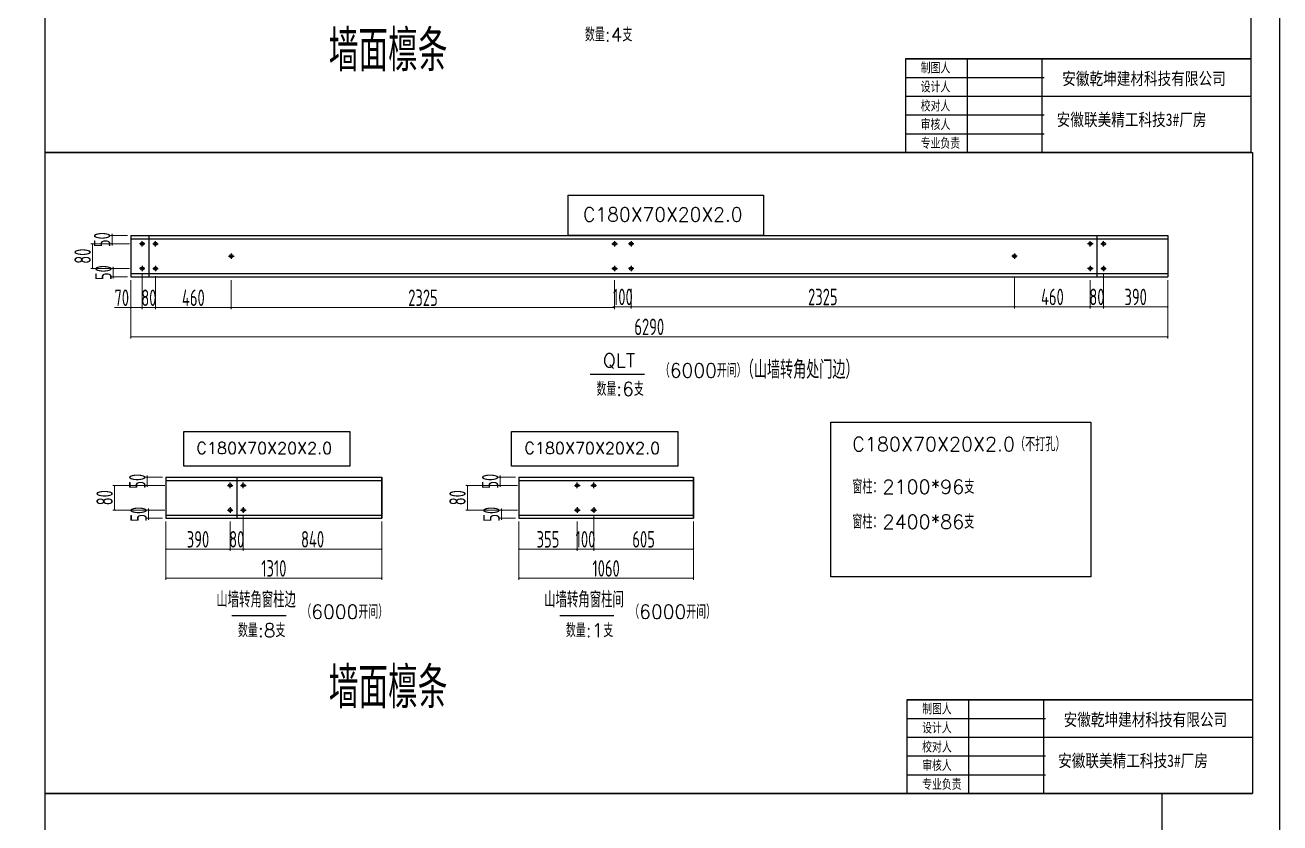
# Model space of a CAD drawing. Header units: millimetres. Extents: x 1471994 to 4527627, y -5186613 to -1927582.
# Drawn here: x 1522876 to 1530486, y -2020931 to -2016096 of the extents above; entities that cross this region are included whole.
import ezdxf

# ---------------------------------------------------------------- set-up
doc = ezdxf.new("R2010")
doc.units = ezdxf.units.MM
doc.header["$LTSCALE"] = 1000
doc.header["$PDMODE"] = 34
doc.linetypes.add('CENTER', pattern=[50.8, 31.75, -6.35, 6.35, -6.35])
doc.layers.add('轴线层', color=1, linetype='CENTER', lineweight=15)
doc.styles.add('hz', font='gbenor.shx', dxfattribs={"width": 0.75, "height": 100, "bigfont": 'gbcbig.shx'})
doc.styles.get("Standard").update_dxf_attribs({"font": 'txt', "bigfont": 'gbcbig.shx'})
doc.styles.add('图框', font='')
doc.styles.get('图框').set_extended_font_data('SimSun')
doc.dimstyles.new('连接板标注3', dxfattribs={"dimscale": 100, "dimtxt": 0.8, "dimasz": 0.1, "dimexe": 0.1, "dimexo": 0.2, "dimgap": 0.1, "dimtad": 1, "dimtoh": 1, "dimdec": 0, "dimdsep": 46, "dimtxsty": 'hz', "dimblk": 'ARCHTICK', "dimcen": 3, "dimclrd": 7, "dimclre": 7, "dimclrt": 3, "dimadec": 0, "dimazin": 0, "dimtfac": 1, "dimtdec": 0, "dimtix": 1, "dimtmove": 0, "dimatfit": 3, "dimldrblk": 'ARCHTICK', "dimfxl": 0.1, "dimlwd": 13, "dimlwe": 13, "dimarcsym": 0})

# ---------------------------------------------------------------- blocks, each defined once
blk = doc.blocks.new('_ArchTick')
at = {"color": 0, "linetype": 'ByBlock', "const_width": 0.15}
blk.add_lwpolyline([(-0.5, -0.5), (0.5, 0.5)], dxfattribs=at)
blk = doc.blocks.new('*D1720')
at = {"color": 7, "lineweight": 13}
for p, q in [((1523729.5, -2019105.2), (1523729.5, -2019282.4)), ((1524119.5, -2019105.2), (1524119.5, -2019282.4)), ((1524119.5, -2019272.4), (1523729.5, -2019272.4))]:
    blk.add_line(p, q, dxfattribs=at)
at = {"layer": 'Defpoints', "color": 0}
for p in [(1523729.5, -2019085.2), (1524119.5, -2019085.2), (1523729.5, -2019272.4)]:
    blk.add_point(p, dxfattribs=at)
at = {"color": 7, "lineweight": 13, "xscale": 10, "yscale": 10, "zscale": 10, "rotation": 180}
blk.add_blockref('_ArchTick', (1523729.5, -2019272.4), dxfattribs=at)
at = {"color": 7, "lineweight": 13, "xscale": 10, "yscale": 10, "zscale": 10}
blk.add_blockref('_ArchTick', (1524119.5, -2019272.4), dxfattribs=at)
at = {"color": 3, "insert": (1523924.5, -2019212.4), "char_height": 100, "attachment_point": 5, "style": 'hz'}
blk.add_mtext('390', dxfattribs=at)
blk = doc.blocks.new('*D1721')
at = {"color": 7, "lineweight": 13}
for p, q in [((1524199.5, -2019091.9), (1524199.5, -2019282.4)), ((1525039.5, -2019125.2), (1525039.5, -2019282.4)), ((1524199.5, -2019272.4), (1525039.5, -2019272.4))]:
    blk.add_line(p, q, dxfattribs=at)
at = {"layer": 'Defpoints', "color": 0}
for p in [(1524199.5, -2019071.9), (1525039.5, -2019105.2), (1525039.5, -2019272.4)]:
    blk.add_point(p, dxfattribs=at)
at = {"color": 7, "lineweight": 13, "xscale": 10, "yscale": 10, "zscale": 10, "rotation": 180}
blk.add_blockref('_ArchTick', (1524199.5, -2019272.4), dxfattribs=at)
at = {"color": 7, "lineweight": 13, "xscale": 10, "yscale": 10, "zscale": 10}
blk.add_blockref('_ArchTick', (1525039.5, -2019272.4), dxfattribs=at)
at = {"color": 3, "insert": (1524619.5, -2019212.4), "char_height": 100, "attachment_point": 5, "style": 'hz'}
blk.add_mtext('840', dxfattribs=at)
blk = doc.blocks.new('*D1722')
at = {"color": 7, "lineweight": 13}
for p, q in [((1523729.5, -2019105.2), (1523729.5, -2019458.7)), ((1525039.5, -2019105.2), (1525039.5, -2019458.7)), ((1523729.5, -2019448.7), (1525039.5, -2019448.7))]:
    blk.add_line(p, q, dxfattribs=at)
at = {"layer": 'Defpoints', "color": 0}
for p in [(1523729.5, -2019085.2), (1525039.5, -2019085.2), (1525039.5, -2019448.7)]:
    blk.add_point(p, dxfattribs=at)
at = {"color": 7, "lineweight": 13, "xscale": 10, "yscale": 10, "zscale": 10, "rotation": 180}
blk.add_blockref('_ArchTick', (1523729.5, -2019448.7), dxfattribs=at)
at = {"color": 7, "lineweight": 13, "xscale": 10, "yscale": 10, "zscale": 10}
blk.add_blockref('_ArchTick', (1525039.5, -2019448.7), dxfattribs=at)
at = {"color": 3, "insert": (1524384.5, -2019388.7), "char_height": 100, "attachment_point": 5, "style": 'hz'}
blk.add_mtext('1310', dxfattribs=at)
blk = doc.blocks.new('*D1723')
at = {"color": 7, "lineweight": 13}
for p, q in [((1523616.2, -2018835.2), (1523616.2, -2018825.2)), ((1523709.5, -2018835.2), (1523606.2, -2018835.2)), ((1523722.8, -2018885.2), (1523606.2, -2018885.2)), ((1523616.2, -2018835.2), (1523616.2, -2018885.2)), ((1523616.2, -2018885.2), (1523616.2, -2018895.2))]:
    blk.add_line(p, q, dxfattribs=at)
at = {"layer": 'Defpoints', "color": 0}
for p in [(1523616.2, -2018885.2), (1523729.5, -2018835.2), (1523742.8, -2018885.2)]:
    blk.add_point(p, dxfattribs=at)
at = {"color": 7, "lineweight": 13, "xscale": 10, "yscale": 10, "zscale": 10}
for p, rotation in [((1523616.2, -2018835.2), 270), ((1523616.2, -2018885.2), 90)]:
    blk.add_blockref('_ArchTick', p, dxfattribs=dict(at, rotation=rotation))
at = {"color": 3, "insert": (1523556.2, -2018860.2), "char_height": 100, "attachment_point": 5, "rotation": 90, "style": 'hz'}
blk.add_mtext('50', dxfattribs=at)
blk = doc.blocks.new('*D1724')
at = {"color": 7, "lineweight": 13}
for p, q in [((1523722.8, -2018885.2), (1523408.1, -2018885.2)), ((1523418.1, -2018885.2), (1523418.1, -2019035.2)), ((1523722.8, -2019035.2), (1523408.1, -2019035.2))]:
    blk.add_line(p, q, dxfattribs=at)
at = {"layer": 'Defpoints', "color": 0}
for p in [(1523742.8, -2018885.2), (1523418.1, -2019035.2), (1523742.8, -2019035.2)]:
    blk.add_point(p, dxfattribs=at)
at = {"color": 7, "lineweight": 13, "xscale": 10, "yscale": 10, "zscale": 10}
for p, rotation in [((1523418.1, -2018885.2), 90), ((1523418.1, -2019035.2), 270)]:
    blk.add_blockref('_ArchTick', p, dxfattribs=dict(at, rotation=rotation))
at = {"color": 3, "insert": (1523358.1, -2018960.2), "char_height": 100, "attachment_point": 5, "rotation": 90, "style": 'hz'}
blk.add_mtext('80', dxfattribs=at)
blk = doc.blocks.new('*D1725')
at = {"color": 7, "lineweight": 13}
for p, q in [((1523722.8, -2019035.2), (1523614.2, -2019035.2)), ((1523624.2, -2019035.2), (1523624.2, -2019025.2)), ((1523624.2, -2019035.2), (1523624.2, -2019085.2)), ((1523709.5, -2019085.2), (1523614.2, -2019085.2)), ((1523624.2, -2019085.2), (1523624.2, -2019095.2))]:
    blk.add_line(p, q, dxfattribs=at)
at = {"layer": 'Defpoints', "color": 0}
for p in [(1523742.8, -2019035.2), (1523624.2, -2019085.2), (1523729.5, -2019085.2)]:
    blk.add_point(p, dxfattribs=at)
at = {"color": 7, "lineweight": 13, "xscale": 10, "yscale": 10, "zscale": 10}
for p, rotation in [((1523624.2, -2019035.2), 270), ((1523624.2, -2019085.2), 90)]:
    blk.add_blockref('_ArchTick', p, dxfattribs=dict(at, rotation=rotation))
at = {"color": 3, "insert": (1523564.2, -2019060.2), "char_height": 100, "attachment_point": 5, "rotation": 90, "style": 'hz'}
blk.add_mtext('50', dxfattribs=at)
blk = doc.blocks.new('*D1726')
at = {"color": 7, "lineweight": 13}
for p, q in [((1524119.5, -2019105.2), (1524119.5, -2019282.4)), ((1524199.5, -2019071.9), (1524199.5, -2019282.4)), ((1524199.5, -2019272.4), (1524119.5, -2019272.4))]:
    blk.add_line(p, q, dxfattribs=at)
at = {"layer": 'Defpoints', "color": 0}
for p in [(1524199.5, -2019051.9), (1524119.5, -2019085.2), (1524119.5, -2019272.4)]:
    blk.add_point(p, dxfattribs=at)
at = {"color": 7, "lineweight": 13, "xscale": 10, "yscale": 10, "zscale": 10, "rotation": 180}
blk.add_blockref('_ArchTick', (1524119.5, -2019272.4), dxfattribs=at)
at = {"color": 7, "lineweight": 13, "xscale": 10, "yscale": 10, "zscale": 10}
blk.add_blockref('_ArchTick', (1524199.5, -2019272.4), dxfattribs=at)
at = {"color": 3, "insert": (1524159.5, -2019212.4), "char_height": 100, "attachment_point": 5, "style": 'hz'}
blk.add_mtext('80', dxfattribs=at)
blk = doc.blocks.new('*D1727')
at = {"color": 7, "lineweight": 13}
for p, q in [((1523586.4, -2017607.8), (1523586.4, -2017818.3)), ((1523666.4, -2017617.8), (1523666.4, -2017818.3)), ((1523666.4, -2017808.3), (1523586.4, -2017808.3))]:
    blk.add_line(p, q, dxfattribs=at)
at = {"layer": 'Defpoints', "color": 0}
for p in [(1523586.4, -2017587.8), (1523666.4, -2017597.8), (1523586.4, -2017808.3)]:
    blk.add_point(p, dxfattribs=at)
at = {"color": 7, "lineweight": 13, "xscale": 10, "yscale": 10, "zscale": 10, "rotation": 180}
blk.add_blockref('_ArchTick', (1523586.4, -2017808.3), dxfattribs=at)
at = {"color": 7, "lineweight": 13, "xscale": 10, "yscale": 10, "zscale": 10}
blk.add_blockref('_ArchTick', (1523666.4, -2017808.3), dxfattribs=at)
at = {"color": 3, "insert": (1523626.4, -2017748.3), "char_height": 100, "attachment_point": 5, "style": 'hz'}
blk.add_mtext('80', dxfattribs=at)
blk = doc.blocks.new('*D1728')
at = {"color": 7, "lineweight": 13}
for p, q in [((1524126.4, -2017661.1), (1524126.4, -2017818.3)), ((1526451.4, -2017681.1), (1526451.4, -2017818.3)), ((1524126.4, -2017808.3), (1526451.4, -2017808.3))]:
    blk.add_line(p, q, dxfattribs=at)
at = {"layer": 'Defpoints', "color": 0}
for p in [(1524126.4, -2017641.1), (1526451.4, -2017661.1), (1526451.4, -2017808.3)]:
    blk.add_point(p, dxfattribs=at)
at = {"color": 7, "lineweight": 13, "xscale": 10, "yscale": 10, "zscale": 10, "rotation": 180}
blk.add_blockref('_ArchTick', (1524126.4, -2017808.3), dxfattribs=at)
at = {"color": 7, "lineweight": 13, "xscale": 10, "yscale": 10, "zscale": 10}
blk.add_blockref('_ArchTick', (1526451.4, -2017808.3), dxfattribs=at)
at = {"color": 3, "insert": (1525288.9, -2017748.3), "char_height": 100, "attachment_point": 5, "style": 'hz'}
blk.add_mtext('2325', dxfattribs=at)
blk = doc.blocks.new('*D1729')
at = {"color": 7, "lineweight": 13}
for p, q in [((1528876.4, -2017641.1), (1528876.4, -2017813.3)), ((1526551.4, -2017693.3), (1526551.4, -2017813.3)), ((1528876.4, -2017803.3), (1526551.4, -2017803.3))]:
    blk.add_line(p, q, dxfattribs=at)
at = {"layer": 'Defpoints', "color": 0}
for p in [(1526551.4, -2017673.3), (1528876.4, -2017621.1), (1526551.4, -2017803.3)]:
    blk.add_point(p, dxfattribs=at)
at = {"color": 7, "lineweight": 13, "xscale": 10, "yscale": 10, "zscale": 10, "rotation": 180}
blk.add_blockref('_ArchTick', (1526551.4, -2017803.3), dxfattribs=at)
at = {"color": 7, "lineweight": 13, "xscale": 10, "yscale": 10, "zscale": 10}
blk.add_blockref('_ArchTick', (1528876.4, -2017803.3), dxfattribs=at)
at = {"color": 3, "insert": (1527713.9, -2017743.3), "char_height": 100, "attachment_point": 5, "style": 'hz'}
blk.add_mtext('2325', dxfattribs=at)
blk = doc.blocks.new('*D1730')
at = {"color": 7, "lineweight": 13}
for p, q in [((1523516.4, -2017641.1), (1523516.4, -2017994.6)), ((1529806.4, -2017641.1), (1529806.4, -2017994.6)), ((1523516.4, -2017984.6), (1529806.4, -2017984.6))]:
    blk.add_line(p, q, dxfattribs=at)
at = {"layer": 'Defpoints', "color": 0}
for p in [(1523516.4, -2017621.1), (1529806.4, -2017621.1), (1529806.4, -2017984.6)]:
    blk.add_point(p, dxfattribs=at)
at = {"color": 7, "lineweight": 13, "xscale": 10, "yscale": 10, "zscale": 10, "rotation": 180}
blk.add_blockref('_ArchTick', (1523516.4, -2017984.6), dxfattribs=at)
at = {"color": 7, "lineweight": 13, "xscale": 10, "yscale": 10, "zscale": 10}
blk.add_blockref('_ArchTick', (1529806.4, -2017984.6), dxfattribs=at)
at = {"color": 3, "insert": (1526661.4, -2017924.6), "char_height": 100, "attachment_point": 5, "style": 'hz'}
blk.add_mtext('6290', dxfattribs=at)
blk = doc.blocks.new('*D1731')
at = {"color": 7, "lineweight": 13}
for p, q in [((1529416.4, -2017607.8), (1529416.4, -2017813.3)), ((1529336.4, -2017641.1), (1529336.4, -2017813.3)), ((1529416.4, -2017803.3), (1529336.4, -2017803.3))]:
    blk.add_line(p, q, dxfattribs=at)
at = {"layer": 'Defpoints', "color": 0}
for p in [(1529416.4, -2017587.8), (1529336.4, -2017621.1), (1529336.4, -2017803.3)]:
    blk.add_point(p, dxfattribs=at)
at = {"color": 7, "lineweight": 13, "xscale": 10, "yscale": 10, "zscale": 10, "rotation": 180}
blk.add_blockref('_ArchTick', (1529336.4, -2017803.3), dxfattribs=at)
at = {"color": 7, "lineweight": 13, "xscale": 10, "yscale": 10, "zscale": 10}
blk.add_blockref('_ArchTick', (1529416.4, -2017803.3), dxfattribs=at)
at = {"color": 3, "insert": (1529376.4, -2017743.3), "char_height": 100, "attachment_point": 5, "style": 'hz'}
blk.add_mtext('80', dxfattribs=at)
blk = doc.blocks.new('*D1732')
at = {"color": 7, "lineweight": 13}
for p, q in [((1528876.4, -2017621.1), (1528876.4, -2017813.3)), ((1529336.4, -2017661.1), (1529336.4, -2017813.3)), ((1529336.4, -2017803.3), (1528876.4, -2017803.3))]:
    blk.add_line(p, q, dxfattribs=at)
at = {"layer": 'Defpoints', "color": 0}
for p in [(1528876.4, -2017601.1), (1529336.4, -2017641.1), (1528876.4, -2017803.3)]:
    blk.add_point(p, dxfattribs=at)
at = {"color": 7, "lineweight": 13, "xscale": 10, "yscale": 10, "zscale": 10, "rotation": 180}
blk.add_blockref('_ArchTick', (1528876.4, -2017803.3), dxfattribs=at)
at = {"color": 7, "lineweight": 13, "xscale": 10, "yscale": 10, "zscale": 10}
blk.add_blockref('_ArchTick', (1529336.4, -2017803.3), dxfattribs=at)
at = {"color": 3, "insert": (1529106.4, -2017743.3), "char_height": 100, "attachment_point": 5, "style": 'hz'}
blk.add_mtext('460', dxfattribs=at)
blk = doc.blocks.new('*D1733')
at = {"color": 7, "lineweight": 13}
for p, q in [((1523496.4, -2017371.1), (1523393.1, -2017371.1)), ((1523403.1, -2017371.1), (1523403.1, -2017361.1)), ((1523403.1, -2017371.1), (1523403.1, -2017421.1)), ((1523509.7, -2017421.1), (1523393.1, -2017421.1)), ((1523403.1, -2017421.1), (1523403.1, -2017431.1))]:
    blk.add_line(p, q, dxfattribs=at)
at = {"layer": 'Defpoints', "color": 0}
for p in [(1523516.4, -2017371.1), (1523403.1, -2017421.1), (1523529.7, -2017421.1)]:
    blk.add_point(p, dxfattribs=at)
at = {"color": 7, "lineweight": 13, "xscale": 10, "yscale": 10, "zscale": 10}
for p, rotation in [((1523403.1, -2017371.1), 270), ((1523403.1, -2017421.1), 90)]:
    blk.add_blockref('_ArchTick', p, dxfattribs=dict(at, rotation=rotation))
at = {"color": 3, "insert": (1523343.1, -2017396.1), "char_height": 100, "attachment_point": 5, "rotation": 90, "style": 'hz'}
blk.add_mtext('50', dxfattribs=at)
blk = doc.blocks.new('*D1734')
at = {"color": 7, "lineweight": 13}
for p, q in [((1523509.7, -2017421.1), (1523275, -2017421.1)), ((1523285, -2017421.1), (1523285, -2017571.1)), ((1523509.7, -2017571.1), (1523275, -2017571.1))]:
    blk.add_line(p, q, dxfattribs=at)
at = {"layer": 'Defpoints', "color": 0}
for p in [(1523529.7, -2017421.1), (1523285, -2017571.1), (1523529.7, -2017571.1)]:
    blk.add_point(p, dxfattribs=at)
at = {"color": 7, "lineweight": 13, "xscale": 10, "yscale": 10, "zscale": 10}
for p, rotation in [((1523285, -2017421.1), 90), ((1523285, -2017571.1), 270)]:
    blk.add_blockref('_ArchTick', p, dxfattribs=dict(at, rotation=rotation))
at = {"color": 3, "insert": (1523225, -2017496.1), "char_height": 100, "attachment_point": 5, "rotation": 90, "style": 'hz'}
blk.add_mtext('80', dxfattribs=at)
blk = doc.blocks.new('*D1735')
at = {"color": 7, "lineweight": 13}
for p, q in [((1523509.7, -2017571.1), (1523401, -2017571.1)), ((1523411, -2017571.1), (1523411, -2017561.1)), ((1523411, -2017571.1), (1523411, -2017621.1)), ((1523496.4, -2017621.1), (1523401, -2017621.1)), ((1523411, -2017621.1), (1523411, -2017631.1))]:
    blk.add_line(p, q, dxfattribs=at)
at = {"layer": 'Defpoints', "color": 0}
for p in [(1523529.7, -2017571.1), (1523411, -2017621.1), (1523516.4, -2017621.1)]:
    blk.add_point(p, dxfattribs=at)
at = {"color": 7, "lineweight": 13, "xscale": 10, "yscale": 10, "zscale": 10}
for p, rotation in [((1523411, -2017571.1), 270), ((1523411, -2017621.1), 90)]:
    blk.add_blockref('_ArchTick', p, dxfattribs=dict(at, rotation=rotation))
at = {"color": 3, "insert": (1523351, -2017596.1), "char_height": 100, "attachment_point": 5, "rotation": 90, "style": 'hz'}
blk.add_mtext('50', dxfattribs=at)
blk = doc.blocks.new('*D1736')
at = {"color": 7, "lineweight": 13}
for p, q in [((1526451.4, -2017641.1), (1526451.4, -2017813.3)), ((1526551.4, -2017693.3), (1526551.4, -2017813.3)), ((1526451.4, -2017803.3), (1526441.4, -2017803.3)), ((1526451.4, -2017803.3), (1526551.4, -2017803.3)), ((1526551.4, -2017803.3), (1526561.4, -2017803.3))]:
    blk.add_line(p, q, dxfattribs=at)
at = {"layer": 'Defpoints', "color": 0}
for p in [(1526451.4, -2017621.1), (1526551.4, -2017673.3), (1526551.4, -2017803.3)]:
    blk.add_point(p, dxfattribs=at)
at = {"color": 7, "lineweight": 13, "xscale": 10, "yscale": 10, "zscale": 10}
blk.add_blockref('_ArchTick', (1526451.4, -2017803.3), dxfattribs=at)
at = {"color": 7, "lineweight": 13, "xscale": 10, "yscale": 10, "zscale": 10, "rotation": 180}
blk.add_blockref('_ArchTick', (1526551.4, -2017803.3), dxfattribs=at)
at = {"color": 3, "insert": (1526501.4, -2017743.3), "char_height": 100, "attachment_point": 5, "style": 'hz'}
blk.add_mtext('100', dxfattribs=at)
blk = doc.blocks.new('*D1737')
at = {"color": 7, "lineweight": 13}
for p, q in [((1523666.4, -2017657.8), (1523666.4, -2017818.3)), ((1524126.4, -2017641.1), (1524126.4, -2017818.3)), ((1523666.4, -2017808.3), (1524126.4, -2017808.3))]:
    blk.add_line(p, q, dxfattribs=at)
at = {"layer": 'Defpoints', "color": 0}
for p in [(1523666.4, -2017637.8), (1524126.4, -2017621.1), (1524126.4, -2017808.3)]:
    blk.add_point(p, dxfattribs=at)
at = {"color": 7, "lineweight": 13, "xscale": 10, "yscale": 10, "zscale": 10, "rotation": 180}
blk.add_blockref('_ArchTick', (1523666.4, -2017808.3), dxfattribs=at)
at = {"color": 7, "lineweight": 13, "xscale": 10, "yscale": 10, "zscale": 10}
blk.add_blockref('_ArchTick', (1524126.4, -2017808.3), dxfattribs=at)
at = {"color": 3, "insert": (1523896.4, -2017748.3), "char_height": 100, "attachment_point": 5, "style": 'hz'}
blk.add_mtext('460', dxfattribs=at)
blk = doc.blocks.new('*D1738')
at = {"color": 7, "lineweight": 13}
for p, q in [((1529416.4, -2017647.7), (1529416.4, -2017813.3)), ((1529806.4, -2017661.1), (1529806.4, -2017813.3)), ((1529806.4, -2017803.3), (1529416.4, -2017803.3))]:
    blk.add_line(p, q, dxfattribs=at)
at = {"layer": 'Defpoints', "color": 0}
for p in [(1529416.4, -2017627.7), (1529806.4, -2017641.1), (1529416.4, -2017803.3)]:
    blk.add_point(p, dxfattribs=at)
at = {"color": 7, "lineweight": 13, "xscale": 10, "yscale": 10, "zscale": 10, "rotation": 180}
blk.add_blockref('_ArchTick', (1529416.4, -2017803.3), dxfattribs=at)
at = {"color": 7, "lineweight": 13, "xscale": 10, "yscale": 10, "zscale": 10}
blk.add_blockref('_ArchTick', (1529806.4, -2017803.3), dxfattribs=at)
at = {"color": 3, "insert": (1529611.4, -2017743.3), "char_height": 100, "attachment_point": 5, "style": 'hz'}
blk.add_mtext('390', dxfattribs=at)
blk = doc.blocks.new('*D1739')
at = {"color": 7, "lineweight": 13}
for p, q in [((1523516.4, -2017641.1), (1523516.4, -2017818.3)), ((1523586.4, -2017617.8), (1523586.4, -2017818.3)), ((1523516.4, -2017808.3), (1523417.6, -2017808.3)), ((1523586.4, -2017808.3), (1523516.4, -2017808.3))]:
    blk.add_line(p, q, dxfattribs=at)
at = {"layer": 'Defpoints', "color": 0}
for p in [(1523586.4, -2017597.8), (1523516.4, -2017621.1), (1523516.4, -2017808.3)]:
    blk.add_point(p, dxfattribs=at)
at = {"color": 7, "lineweight": 13, "xscale": 10, "yscale": 10, "zscale": 10, "rotation": 180}
blk.add_blockref('_ArchTick', (1523516.4, -2017808.3), dxfattribs=at)
at = {"color": 7, "lineweight": 13, "xscale": 10, "yscale": 10, "zscale": 10}
blk.add_blockref('_ArchTick', (1523586.4, -2017808.3), dxfattribs=at)
at = {"color": 3, "insert": (1523462, -2017748.3), "char_height": 100, "attachment_point": 5, "style": 'hz'}
blk.add_mtext('70', dxfattribs=at)
blk = doc.blocks.new('*D1742')
at = {"color": 7, "lineweight": 13}
for p, q in [((1525869.7, -2019105.2), (1525869.7, -2019282.4)), ((1526224.7, -2019105.2), (1526224.7, -2019282.4)), ((1526224.7, -2019272.4), (1525869.7, -2019272.4))]:
    blk.add_line(p, q, dxfattribs=at)
at = {"layer": 'Defpoints', "color": 0}
for p in [(1525869.7, -2019085.2), (1526224.7, -2019085.2), (1525869.7, -2019272.4)]:
    blk.add_point(p, dxfattribs=at)
at = {"color": 7, "lineweight": 13, "xscale": 10, "yscale": 10, "zscale": 10, "rotation": 180}
blk.add_blockref('_ArchTick', (1525869.7, -2019272.4), dxfattribs=at)
at = {"color": 7, "lineweight": 13, "xscale": 10, "yscale": 10, "zscale": 10}
blk.add_blockref('_ArchTick', (1526224.7, -2019272.4), dxfattribs=at)
at = {"color": 3, "insert": (1526047.2, -2019212.4), "char_height": 100, "attachment_point": 5, "style": 'hz'}
blk.add_mtext('355', dxfattribs=at)
blk = doc.blocks.new('*D1743')
at = {"color": 7, "lineweight": 13}
for p, q in [((1526324.7, -2019091.9), (1526324.7, -2019282.4)), ((1526929.7, -2019125.2), (1526929.7, -2019282.4)), ((1526324.7, -2019272.4), (1526929.7, -2019272.4))]:
    blk.add_line(p, q, dxfattribs=at)
at = {"layer": 'Defpoints', "color": 0}
for p in [(1526324.7, -2019071.9), (1526929.7, -2019105.2), (1526929.7, -2019272.4)]:
    blk.add_point(p, dxfattribs=at)
at = {"color": 7, "lineweight": 13, "xscale": 10, "yscale": 10, "zscale": 10, "rotation": 180}
blk.add_blockref('_ArchTick', (1526324.7, -2019272.4), dxfattribs=at)
at = {"color": 7, "lineweight": 13, "xscale": 10, "yscale": 10, "zscale": 10}
blk.add_blockref('_ArchTick', (1526929.7, -2019272.4), dxfattribs=at)
at = {"color": 3, "insert": (1526627.2, -2019212.4), "char_height": 100, "attachment_point": 5, "style": 'hz'}
blk.add_mtext('605', dxfattribs=at)
blk = doc.blocks.new('*D1744')
at = {"color": 7, "lineweight": 13}
for p, q in [((1525869.7, -2019105.2), (1525869.7, -2019458.7)), ((1526929.7, -2019105.2), (1526929.7, -2019458.7)), ((1525869.7, -2019448.7), (1526929.7, -2019448.7))]:
    blk.add_line(p, q, dxfattribs=at)
at = {"layer": 'Defpoints', "color": 0}
for p in [(1525869.7, -2019085.2), (1526929.7, -2019085.2), (1526929.7, -2019448.7)]:
    blk.add_point(p, dxfattribs=at)
at = {"color": 7, "lineweight": 13, "xscale": 10, "yscale": 10, "zscale": 10, "rotation": 180}
blk.add_blockref('_ArchTick', (1525869.7, -2019448.7), dxfattribs=at)
at = {"color": 7, "lineweight": 13, "xscale": 10, "yscale": 10, "zscale": 10}
blk.add_blockref('_ArchTick', (1526929.7, -2019448.7), dxfattribs=at)
at = {"color": 3, "insert": (1526399.7, -2019388.7), "char_height": 100, "attachment_point": 5, "style": 'hz'}
blk.add_mtext('1060', dxfattribs=at)
blk = doc.blocks.new('*D1745')
at = {"color": 7, "lineweight": 13}
for p, q in [((1525756.4, -2018835.2), (1525756.4, -2018825.2)), ((1525849.7, -2018835.2), (1525746.4, -2018835.2)), ((1525863, -2018885.2), (1525746.4, -2018885.2)), ((1525756.4, -2018835.2), (1525756.4, -2018885.2)), ((1525756.4, -2018885.2), (1525756.4, -2018895.2))]:
    blk.add_line(p, q, dxfattribs=at)
at = {"layer": 'Defpoints', "color": 0}
for p in [(1525756.4, -2018885.2), (1525869.7, -2018835.2), (1525883, -2018885.2)]:
    blk.add_point(p, dxfattribs=at)
at = {"color": 7, "lineweight": 13, "xscale": 10, "yscale": 10, "zscale": 10}
for p, rotation in [((1525756.4, -2018835.2), 270), ((1525756.4, -2018885.2), 90)]:
    blk.add_blockref('_ArchTick', p, dxfattribs=dict(at, rotation=rotation))
at = {"color": 3, "insert": (1525696.4, -2018860.2), "char_height": 100, "attachment_point": 5, "rotation": 90, "style": 'hz'}
blk.add_mtext('50', dxfattribs=at)
blk = doc.blocks.new('*D1746')
at = {"color": 7, "lineweight": 13}
for p, q in [((1525863, -2018885.2), (1525548.3, -2018885.2)), ((1525558.3, -2018885.2), (1525558.3, -2019035.2)), ((1525863, -2019035.2), (1525548.3, -2019035.2))]:
    blk.add_line(p, q, dxfattribs=at)
at = {"layer": 'Defpoints', "color": 0}
for p in [(1525883, -2018885.2), (1525558.3, -2019035.2), (1525883, -2019035.2)]:
    blk.add_point(p, dxfattribs=at)
at = {"color": 7, "lineweight": 13, "xscale": 10, "yscale": 10, "zscale": 10}
for p, rotation in [((1525558.3, -2018885.2), 90), ((1525558.3, -2019035.2), 270)]:
    blk.add_blockref('_ArchTick', p, dxfattribs=dict(at, rotation=rotation))
at = {"color": 3, "insert": (1525498.3, -2018960.2), "char_height": 100, "attachment_point": 5, "rotation": 90, "style": 'hz'}
blk.add_mtext('80', dxfattribs=at)
blk = doc.blocks.new('*D1740')
at = {"color": 7, "lineweight": 13}
for p, q in [((1525863, -2019035.2), (1525754.4, -2019035.2)), ((1525764.4, -2019035.2), (1525764.4, -2019025.2)), ((1525764.4, -2019035.2), (1525764.4, -2019085.2)), ((1525849.7, -2019085.2), (1525754.4, -2019085.2)), ((1525764.4, -2019085.2), (1525764.4, -2019095.2))]:
    blk.add_line(p, q, dxfattribs=at)
at = {"layer": 'Defpoints', "color": 0}
for p in [(1525883, -2019035.2), (1525764.4, -2019085.2), (1525869.7, -2019085.2)]:
    blk.add_point(p, dxfattribs=at)
at = {"color": 7, "lineweight": 13, "xscale": 10, "yscale": 10, "zscale": 10}
for p, rotation in [((1525764.4, -2019035.2), 270), ((1525764.4, -2019085.2), 90)]:
    blk.add_blockref('_ArchTick', p, dxfattribs=dict(at, rotation=rotation))
at = {"color": 3, "insert": (1525704.4, -2019060.2), "char_height": 100, "attachment_point": 5, "rotation": 90, "style": 'hz'}
blk.add_mtext('50', dxfattribs=at)
blk = doc.blocks.new('*D1741')
at = {"color": 7, "lineweight": 13}
for p, q in [((1526224.7, -2019105.2), (1526224.7, -2019282.4)), ((1526324.7, -2019071.9), (1526324.7, -2019282.4)), ((1526324.7, -2019272.4), (1526224.7, -2019272.4))]:
    blk.add_line(p, q, dxfattribs=at)
at = {"layer": 'Defpoints', "color": 0}
for p in [(1526324.7, -2019051.9), (1526224.7, -2019085.2), (1526224.7, -2019272.4)]:
    blk.add_point(p, dxfattribs=at)
at = {"color": 7, "lineweight": 13, "xscale": 10, "yscale": 10, "zscale": 10, "rotation": 180}
blk.add_blockref('_ArchTick', (1526224.7, -2019272.4), dxfattribs=at)
at = {"color": 7, "lineweight": 13, "xscale": 10, "yscale": 10, "zscale": 10}
blk.add_blockref('_ArchTick', (1526324.7, -2019272.4), dxfattribs=at)
at = {"color": 3, "insert": (1526274.7, -2019212.4), "char_height": 100, "attachment_point": 5, "style": 'hz'}
blk.add_mtext('100', dxfattribs=at)

msp = doc.modelspace()

# ---------------------------------------------------------------- linework, layer by layer
for p, q in [((1530310.5, -2016299.4), (1528215.7, -2016299.4)), ((1528215.7, -2016299.4), (1528215.7, -2016867.5)), ((1528215.7, -2016299.4), (1530310.5, -2016299.4)), ((1528215.7, -2016299.4), (1528215.7, -2016867.5)), ((1528215.7, -2016299.4), (1530310.5, -2016299.4)), ((1528589.7, -2016299.4), (1528589.7, -2016867.5)), ((1528589.7, -2016299.4), (1528589.7, -2016867.5)), ((1528602.1, -2016299.4), (1530310.5, -2016299.4)), ((1528602.1, -2016299.4), (1530310.5, -2016299.4)), ((1528602.1, -2016299.4), (1530310.5, -2016299.4)), ((1528602.1, -2016299.4), (1530310.5, -2016299.4)), ((1529045.2, -2016867.5), (1529045.2, -2016299.4)), ((1530310.5, -2016299.4), (1530310.5, -2016867.5)), ((1528215.7, -2016413.1), (1529056, -2016413.1)), ((1528215.7, -2016413.1), (1529056, -2016413.1)), ((1528215.7, -2016526.7), (1530310.5, -2016526.7)), ((1528215.7, -2016526.7), (1530310.5, -2016526.7)), ((1528215.7, -2016640.3), (1529056, -2016640.3)), ((1528215.7, -2016640.3), (1529056, -2016640.3)), ((1528215.7, -2016753.9), (1529056, -2016753.9)), ((1528215.7, -2016753.9), (1529056, -2016753.9)), ((1528215.7, -2016867.5), (1529056, -2016867.5)), ((1528215.7, -2016867.5), (1530310.5, -2016867.5)), ((1523516.4, -2017371.1), (1527126.4, -2017371.1)), ((1523516.4, -2017371.1), (1523516.4, -2017621.1)), ((1523626.4, -2017371.1), (1523626.4, -2017621.1)), ((1527126.4, -2017371.1), (1529806.4, -2017371.1)), ((1529376.4, -2017371.1), (1529376.4, -2017621.1)), ((1529806.4, -2017371.1), (1529806.4, -2017621.1)), ((1523516.4, -2017391.1), (1527126.4, -2017391.1)), ((1523603, -2017421.1), (1523569.7, -2017421.1)), ((1523586.4, -2017437.8), (1523586.4, -2017404.5)), ((1523649.7, -2017421.1), (1523683, -2017421.1)), ((1523666.4, -2017437.8), (1523666.4, -2017404.5)), ((1526434.7, -2017421.1), (1526468, -2017421.1)), ((1526451.4, -2017404.5), (1526451.4, -2017437.8)), ((1526451.4, -2017404.5), (1526451.4, -2017437.8)), ((1526451.4, -2017404.5), (1526451.4, -2017437.8)), ((1526451.4, -2017404.5), (1526451.4, -2017437.8)), ((1526568, -2017421.1), (1526534.7, -2017421.1)), ((1526551.4, -2017404.5), (1526551.4, -2017437.8)), ((1526551.4, -2017404.5), (1526551.4, -2017437.8)), ((1526551.4, -2017404.5), (1526551.4, -2017437.8)), ((1526551.4, -2017404.5), (1526551.4, -2017437.8)), ((1527126.4, -2017391.1), (1529806.4, -2017391.1)), ((1529353, -2017421.1), (1529319.7, -2017421.1)), ((1529336.4, -2017437.8), (1529336.4, -2017404.5)), ((1529399.7, -2017421.1), (1529433, -2017421.1)), ((1529416.4, -2017437.8), (1529416.4, -2017404.5)), ((1524109.7, -2017496.1), (1524143, -2017496.1)), ((1524126.4, -2017479.5), (1524126.4, -2017512.8)), ((1524126.4, -2017479.5), (1524126.4, -2017512.8)), ((1524126.4, -2017479.5), (1524126.4, -2017512.8)), ((1524126.4, -2017479.5), (1524126.4, -2017512.8)), ((1524126.4, -2017479.5), (1524126.4, -2017512.8)), ((1528893, -2017496.1), (1528859.7, -2017496.1)), ((1528876.4, -2017479.5), (1528876.4, -2017512.8)), ((1528876.4, -2017479.5), (1528876.4, -2017512.8)), ((1528876.4, -2017479.5), (1528876.4, -2017512.8)), ((1528876.4, -2017479.5), (1528876.4, -2017512.8)), ((1523516.4, -2017601.1), (1525278.1, -2017601.1)), ((1523603, -2017571.1), (1523569.7, -2017571.1)), ((1523586.4, -2017554.5), (1523586.4, -2017587.8)), ((1523649.7, -2017571.1), (1523683, -2017571.1)), ((1523666.4, -2017554.5), (1523666.4, -2017587.8)), ((1525278.1, -2017601.1), (1527126.4, -2017601.1)), ((1526434.7, -2017571.1), (1526468, -2017571.1)), ((1526451.4, -2017554.5), (1526451.4, -2017587.8)), ((1526451.4, -2017554.5), (1526451.4, -2017587.8)), ((1526451.4, -2017554.5), (1526451.4, -2017587.8)), ((1526451.4, -2017554.5), (1526451.4, -2017587.8)), ((1526568, -2017571.1), (1526534.7, -2017571.1)), ((1526551.4, -2017554.5), (1526551.4, -2017587.8)), ((1526551.4, -2017554.5), (1526551.4, -2017587.8)), ((1526551.4, -2017554.5), (1526551.4, -2017587.8)), ((1526551.4, -2017554.5), (1526551.4, -2017587.8)), ((1527126.4, -2017601.1), (1529806.4, -2017601.1)), ((1529353, -2017571.1), (1529319.7, -2017571.1)), ((1529336.4, -2017554.5), (1529336.4, -2017587.8)), ((1529399.7, -2017571.1), (1529433, -2017571.1)), ((1529416.4, -2017554.5), (1529416.4, -2017587.8)), ((1523516.4, -2017621.1), (1525278.1, -2017621.1)), ((1523516.4, -2017621.1), (1525278.1, -2017621.1)), ((1523516.4, -2017621.1), (1527126.4, -2017621.1)), ((1525278.1, -2017621.1), (1527126.4, -2017621.1)), ((1525278.1, -2017621.1), (1527126.4, -2017621.1)), ((1527126.4, -2017621.1), (1529806.4, -2017621.1)), ((1527126.4, -2017621.1), (1529806.4, -2017621.1)), ((1527126.4, -2017621.1), (1529806.4, -2017621.1)), ((1526304, -2018211.9), (1526632.5, -2018211.9)), ((1523729.5, -2018835.2), (1523729.5, -2019085.2)), ((1523729.5, -2018835.2), (1525039.5, -2018835.2)), ((1523729.5, -2018855.2), (1525039.5, -2018855.2)), ((1524102.8, -2018885.2), (1524136.2, -2018885.2)), ((1524119.5, -2018901.9), (1524119.5, -2018868.5)), ((1524159.5, -2018835.2), (1524159.5, -2019085.2)), ((1524182.8, -2018885.2), (1524216.2, -2018885.2)), ((1524199.5, -2018901.9), (1524199.5, -2018868.5)), ((1525039.5, -2018835.2), (1525039.5, -2019085.2)), ((1525039.5, -2018835.2), (1525039.5, -2019085.2)), ((1525039.5, -2018835.2), (1525039.5, -2019085.2)), ((1525039.5, -2018835.2), (1525039.5, -2019085.2)), ((1525039.5, -2019085.2), (1525039.5, -2018835.2)), ((1525039.5, -2018835.2), (1525039.5, -2019085.2)), ((1525869.7, -2018835.2), (1525869.7, -2019085.2)), ((1525869.7, -2018835.2), (1526929.7, -2018835.2)), ((1525869.7, -2018855.2), (1526929.7, -2018855.2)), ((1526208, -2018885.2), (1526241.4, -2018885.2)), ((1526224.7, -2018901.9), (1526224.7, -2018868.5)), ((1526308, -2018885.2), (1526341.4, -2018885.2)), ((1526324.7, -2018901.9), (1526324.7, -2018868.5)), ((1526929.7, -2018835.2), (1526929.7, -2019085.2)), ((1526929.7, -2018835.2), (1526929.7, -2019085.2)), ((1526929.7, -2018835.2), (1526929.7, -2019085.2)), ((1526929.7, -2018835.2), (1526929.7, -2019085.2)), ((1526929.7, -2018835.2), (1526929.7, -2019085.2)), ((1526929.7, -2019085.2), (1526929.7, -2018835.2)), ((1526929.7, -2018835.2), (1526929.7, -2019085.2)), ((1524102.8, -2019035.2), (1524136.2, -2019035.2)), ((1524119.5, -2019018.5), (1524119.5, -2019051.9)), ((1524159.5, -2019018.5), (1524159.5, -2019051.9)), ((1524182.8, -2019035.2), (1524216.2, -2019035.2)), ((1524199.5, -2019018.5), (1524199.5, -2019051.9)), ((1526208, -2019035.2), (1526241.4, -2019035.2)), ((1526224.7, -2019018.5), (1526224.7, -2019051.9)), ((1526308, -2019035.2), (1526341.4, -2019035.2)), ((1526324.7, -2019018.5), (1526324.7, -2019051.9)), ((1523729.5, -2019065.2), (1525039.5, -2019065.2)), ((1523729.5, -2019085.2), (1525039.5, -2019085.2)), ((1523729.5, -2019085.2), (1525039.5, -2019085.2)), ((1523729.5, -2019085.2), (1525039.5, -2019085.2)), ((1525869.7, -2019065.2), (1526929.7, -2019065.2)), ((1525869.7, -2019085.2), (1526929.7, -2019085.2)), ((1525869.7, -2019085.2), (1526929.7, -2019085.2)), ((1525869.7, -2019085.2), (1526929.7, -2019085.2)), ((1524129.9, -2019674.4), (1524458.3, -2019674.4)), ((1526118.6, -2019674.4), (1526447, -2019674.4)), ((1530319.3, -2020184.8), (1528224.5, -2020184.8)), ((1528224.5, -2020184.8), (1528224.5, -2020752.9)), ((1528224.5, -2020184.8), (1530319.3, -2020184.8)), ((1528224.5, -2020184.8), (1528224.5, -2020752.9)), ((1528224.5, -2020184.8), (1530319.3, -2020184.8)), ((1528598.5, -2020184.8), (1528598.5, -2020752.9)), ((1528598.5, -2020184.8), (1528598.5, -2020752.9)), ((1528610.9, -2020184.8), (1530319.3, -2020184.8)), ((1528610.9, -2020184.8), (1530319.3, -2020184.8)), ((1528610.9, -2020184.8), (1530319.3, -2020184.8)), ((1528610.9, -2020184.8), (1530319.3, -2020184.8)), ((1529054, -2020752.9), (1529054, -2020184.8)), ((1530319.3, -2020184.8), (1530319.3, -2020752.9)), ((1528224.5, -2020298.5), (1529064.8, -2020298.5)), ((1528224.5, -2020298.5), (1529064.8, -2020298.5)), ((1528224.5, -2020412.1), (1530319.3, -2020412.1)), ((1528224.5, -2020412.1), (1530319.3, -2020412.1)), ((1528224.5, -2020525.7), (1529064.8, -2020525.7)), ((1528224.5, -2020525.7), (1529064.8, -2020525.7)), ((1528224.5, -2020639.3), (1529064.8, -2020639.3)), ((1528224.5, -2020639.3), (1529064.8, -2020639.3)), ((1528224.5, -2020752.9), (1529064.8, -2020752.9)), ((1528224.5, -2020752.9), (1530319.3, -2020752.9))]:
    msp.add_line(p, q)
for points in [[(1530486.1, -1996696.1), (1518709.1, -1996696.1), (1518709.1, -2024805), (1530486.1, -2024805)], [(1522998.1, -2011940.5), (1530310.5, -2011940.5), (1530310.5, -2016867.5), (1522998.1, -2016867.5)], [(1530319.3, -2020752.9), (1522998.1, -2020752.9), (1522998.1, -2016867.5), (1530319.3, -2016867.5)], [(1526168.6, -2017125.6), (1527353.4, -2017125.6), (1527353.4, -2017371.1), (1526168.6, -2017371.1)], [(1527763.2, -2018502.6), (1529339.2, -2018502.6), (1529339.2, -2019439.1), (1527763.2, -2019439.1)], [(1523838, -2018559.5), (1524845.1, -2018559.5), (1524845.1, -2018768.2), (1523838, -2018768.2)], [(1525826.7, -2018559.5), (1526833.8, -2018559.5), (1526833.8, -2018768.2), (1525826.7, -2018768.2)], [(1522998.1, -2020752.9), (1529769.2, -2020752.9), (1529769.2, -2024638.3), (1522998.1, -2024638.3)]]:
    msp.add_lwpolyline(points, close=True)
for centre in [(1523586.4, -2017421.1), (1523666.4, -2017421.1), (1526451.4, -2017421.1), (1526551.4, -2017421.1), (1529336.4, -2017421.1), (1529416.4, -2017421.1), (1524126.4, -2017496.1), (1528876.4, -2017496.1), (1523586.4, -2017571.1), (1523666.4, -2017571.1), (1526451.4, -2017571.1), (1526551.4, -2017571.1), (1529336.4, -2017571.1), (1529416.4, -2017571.1), (1524119.5, -2018885.2), (1524199.5, -2018885.2), (1526224.7, -2018885.2), (1526324.7, -2018885.2), (1524119.5, -2019035.2), (1524199.5, -2019035.2), (1526224.7, -2019035.2), (1526324.7, -2019035.2)]:
    msp.add_circle(centre, 10)

# ---------------------------------------------------------------- texts
at = {"style": '图框', "width": 0.8}
for p in [(1529165.9, -2016457.8), (1529165.9, -2016457.8), (1529174.7, -2020343.2), (1529174.7, -2020343.2)]:
    msp.add_text('安徽乾坤建材科技有限公司         ', height=75.744, dxfattribs=at).set_placement(p)
for tag, p in [('制图人', (1528307.8, -2016388.7)), ('制图人', (1528307.8, -2016388.7)), ('设计人', (1528307.8, -2016503.6)), ('设计人', (1528307.8, -2016503.6)), ('校对人', (1528307.8, -2016619.5)), ('校对人', (1528307.8, -2016619.5)), ('审核人', (1528307.8, -2016731.6)), ('审核人', (1528307.8, -2016731.6)), ('专业负责', (1528307.8, -2016845.5)), ('专业负责', (1528307.8, -2016845.5)), ('制图人', (1528316.6, -2020274.1)), ('制图人', (1528316.6, -2020274.1)), ('设计人', (1528316.6, -2020389)), ('设计人', (1528316.6, -2020389)), ('校对人', (1528316.6, -2020504.9)), ('校对人', (1528316.6, -2020504.9)), ('审核人', (1528316.6, -2020617)), ('审核人', (1528316.6, -2020617)), ('专业负责', (1528316.6, -2020731)), ('专业负责', (1528316.6, -2020731))]:
    msp.add_attdef(tag, p, '', height=66.3)
for p in [(1529132.4, -2016706.4), (1529141.2, -2020591.8)]:
    msp.add_attdef('安徽联美精工科技3#厂房', p, '宣城市博远顺达', height=75.74, dxfattribs=at)
at = {"layer": '轴线层', "color": 4, "linetype": 'ByBlock', "attachment_point": 1}
for s, insert, char_height, own_width in [('墙面檩条', (1524717.6, -2016126.1), 250, 4520.228), ('（山墙转角处门边）', (1527216.4, -2018129), 110.21, 1992.667), ('C180X70X20X2.0（不打孔）', (1527892.5, -2018593.6), 85, 1536.878), ('C180X70X20X2.0', (1523915.3, -2018624.2), 70.833, 1280.731), ('C180X70X20X2.0', (1525904, -2018624.2), 70.833, 1280.731), ('窗柱：2100*96支', (1527892.5, -2018851.3), 85, 1536.878), ('窗柱：2400*86支', (1527892.5, -2019063), 85, 1536.878), ('山墙转角窗柱边', (1524035.5, -2019530.1), 95.83, 1732.754), ('山墙转角窗柱间', (1526024.2, -2019530.1), 95.83, 1732.754), ('墙面檩条', (1524717.6, -2019986.9), 250, 4520.228)]:
    msp.add_mtext_dynamic_manual_height_columns(s, width=1506.743, gutter_width=12.5, heights=[336], dxfattribs=dict(at, insert=insert, char_height=char_height)).dxf.set("width", own_width)
for s, insert, char_height in [('数量:4支', (1526271.5, -2016111.3), 83.33), ('C180X70X20X2.0', (1526259.5, -2017201.8), 83.333), ('QLT', (1526379.9, -2018086.4), 83.33), ('（6000开间）', (1526725.8, -2018147.5), 83.33), ('数量:6支', (1526341.4, -2018259.8), 83.33), ('（6000开间）', (1524551.7, -2019610), 83.33), ('（6000开间）', (1526540.4, -2019610), 83.33), ('数量:8支', (1524167.3, -2019722.3), 83.33), ('数量:1支', (1526156, -2019722.3), 83.33)]:
    msp.add_mtext_dynamic_manual_height_columns(s, width=1506.743, gutter_width=12.5, heights=[336], dxfattribs=dict(at, insert=insert, char_height=char_height))

# ---------------------------------------------------------------- dimensions: what is measured, and where the dimension line sits
for base, p1, p2, picture, middle in [((1523403.1, -2017421.1), (1523516.4, -2017371.1), (1523529.7, -2017421.1), '*D1733', (1523343.1, -2017396.1)), ((1523411, -2017621.1), (1523529.7, -2017571.1), (1523516.4, -2017621.1), '*D1735', (1523351, -2017596.1)), ((1523616.2, -2018885.2), (1523729.5, -2018835.2), (1523742.8, -2018885.2), '*D1723', (1523556.2, -2018860.2)), ((1525756.4, -2018885.2), (1525869.7, -2018835.2), (1525883, -2018885.2), '*D1745', (1525696.4, -2018860.2)), ((1523624.2, -2019085.2), (1523742.8, -2019035.2), (1523729.5, -2019085.2), '*D1725', (1523564.2, -2019060.2)), ((1525764.4, -2019085.2), (1525883, -2019035.2), (1525869.7, -2019085.2), '*D1740', (1525704.4, -2019060.2))]:
    dim = msp.add_linear_dim(base=base, p1=p1, p2=p2, angle=90, text='50', dimstyle='连接板标注3')
    dim.commit()
    dim.dimension.update_dxf_attribs({"geometry": picture, "text_midpoint": middle})
for base, p1, p2, picture, middle in [((1523285, -2017571.1), (1523529.7, -2017421.1), (1523529.7, -2017571.1), '*D1734', (1523285, -2017496.1)), ((1523418.1, -2019035.2), (1523742.8, -2018885.2), (1523742.8, -2019035.2), '*D1724', (1523418.1, -2018960.2)), ((1525558.3, -2019035.2), (1525883, -2018885.2), (1525883, -2019035.2), '*D1746', (1525558.3, -2018960.2))]:
    dim = msp.add_linear_dim(base=base, p1=p1, p2=p2, angle=90, text='80', dimstyle='连接板标注3')
    dim.commit()
    dim.dimension.update_dxf_attribs({"geometry": picture, "text_midpoint": middle, "dimtype": 160})
for base, p1, p2, picture, middle in [((1523516.4, -2017808.3), (1523586.4, -2017597.8), (1523516.4, -2017621.1), '*D1739', (1523462, -2017808.3)), ((1523586.4, -2017808.3), (1523666.4, -2017597.8), (1523586.4, -2017587.8), '*D1727', (1523626.4, -2017808.3)), ((1529336.4, -2017803.3), (1529416.4, -2017587.8), (1529336.4, -2017621.1), '*D1731', (1529376.4, -2017803.3)), ((1529416.4, -2017803.3), (1529806.4, -2017641.1), (1529416.4, -2017627.7), '*D1738', (1529611.4, -2017803.3)), ((1524119.5, -2019272.4), (1524199.5, -2019051.9), (1524119.5, -2019085.2), '*D1726', (1524159.5, -2019272.4)), ((1526224.7, -2019272.4), (1526324.7, -2019051.9), (1526224.7, -2019085.2), '*D1741', (1526274.7, -2019272.4)), ((1523729.5, -2019272.4), (1524119.5, -2019085.2), (1523729.5, -2019085.2), '*D1720', (1523924.5, -2019272.4)), ((1525869.7, -2019272.4), (1526224.7, -2019085.2), (1525869.7, -2019085.2), '*D1742', (1526047.2, -2019272.4))]:
    dim = msp.add_linear_dim(base=base, p1=p1, p2=p2, dimstyle='连接板标注3')
    dim.commit()
    dim.dimension.update_dxf_attribs({"geometry": picture, "text_midpoint": middle, "dimtype": 160})
for base, p1, p2, picture, middle in [((1528876.4, -2017803.3), (1529336.4, -2017641.1), (1528876.4, -2017601.1), '*D1732', (1529106.4, -2017743.3)), ((1529806.4, -2017984.6), (1523516.4, -2017621.1), (1529806.4, -2017621.1), '*D1730', (1526661.4, -2017924.6)), ((1524126.4, -2017808.3), (1523666.4, -2017637.8), (1524126.4, -2017621.1), '*D1737', (1523896.4, -2017748.3)), ((1526451.4, -2017808.3), (1524126.4, -2017641.1), (1526451.4, -2017661.1), '*D1728', (1525288.9, -2017748.3)), ((1526551.4, -2017803.3), (1526451.4, -2017621.1), (1526551.4, -2017673.3), '*D1736', (1526501.4, -2017743.3)), ((1525039.5, -2019448.7), (1523729.5, -2019085.2), (1525039.5, -2019085.2), '*D1722', (1524384.5, -2019388.7)), ((1525039.5, -2019272.4), (1524199.5, -2019071.9), (1525039.5, -2019105.2), '*D1721', (1524619.5, -2019212.4)), ((1526929.7, -2019448.7), (1525869.7, -2019085.2), (1526929.7, -2019085.2), '*D1744', (1526399.7, -2019388.7)), ((1526929.7, -2019272.4), (1526324.7, -2019071.9), (1526929.7, -2019105.2), '*D1743', (1526627.2, -2019212.4))]:
    dim = msp.add_linear_dim(base=base, p1=p1, p2=p2, dimstyle='连接板标注3')
    dim.commit()
    dim.dimension.update_dxf_attribs({"geometry": picture, "text_midpoint": middle})
dim = msp.add_linear_dim(base=(1526551.4, -2017803.3), p1=(1528876.4, -2017621.1), p2=(1526551.4, -2017673.3), angle=180, dimstyle='连接板标注3')
dim.commit()
dim.dimension.update_dxf_attribs({"geometry": '*D1729', "text_midpoint": (1527713.9, -2017743.3)})

doc.saveas('drawing.dxf')
